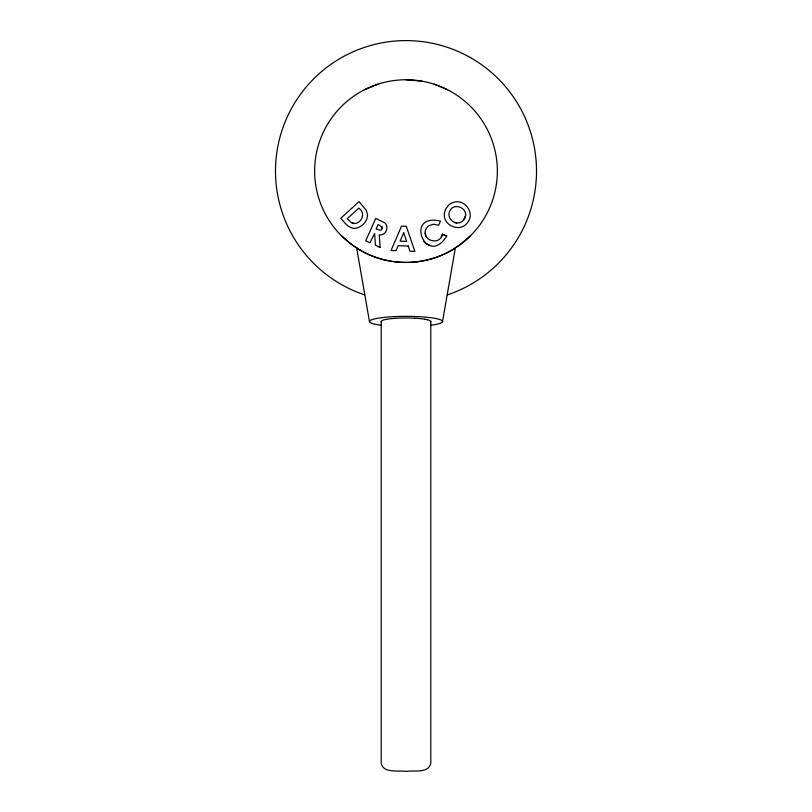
<?xml version="1.0" encoding="UTF-8"?>
<svg xmlns="http://www.w3.org/2000/svg" width="812" height="812" viewBox="0 0 812 812"><rect width="100%" height="100%" fill="white"/><g stroke="black" fill="none" stroke-linecap="round" stroke-linejoin="round"><path stroke-width="1.22" d="M465.418 216.662C467.671 207.994 454.294 202.421 450.031 210.481A7.42 7.42 0 0 0 448.945 213.982C448.569 219.138 453.786 223.899 458.892 222.884A8.12 8.12 0 0 0 462.475 221.28L465.418 216.662A7.623 7.623 0 0 1 463.703 220.093M442.54 321.491L455.339 247.985L454.74 248.37M382.208 228.588L382.279 228.243A2.213 2.213 0 0 0 382.137 227.137L378.169 224.488L376.108 229.075L380.929 230.273L382.208 228.588L381.985 226.812M465.053 217.87L465.57 215.413M442.459 234.333L446.732 236.018C426.777 268.478 403.31 212.571 440.469 221.077L438.683 225.249L433.557 224.213L429.03 225.655A7.836 7.836 0 0 0 426.412 228.324C419.743 239.52 439.525 246.899 442.459 234.333L446.732 236.018M441.302 236.698L442.499 234.211M470.595 235.703L459.693 245.011L455.623 247.508M455.339 247.985C426.107 267.189 385.893 267.199 356.661 247.985L369.46 321.491M374.829 85.443L377.773 84.225M364.527 89.706L373.682 85.92M354.265 223.554C362.04 223.3 365.928 212.612 358.833 208.146L347.292 218.651L351.088 222.447L354.265 223.554L352.012 223.036M408.243 246.056L398.164 245.671L395.952 250.685L391.059 250.492L401.544 226.132L406.315 226.325L414.881 251.415L409.989 251.223L408.243 246.056L408.416 246.564M406 79.749L421.864 81.139M424.991 319.238L427.477 319.735M454.466 222.427L456.73 222.995M430.604 245.508L428.624 244.889A11.977 11.977 0 0 1 423.864 241.458M438.318 85.92L447.473 89.706M434.227 84.225L437.171 85.443M378.463 246.564L380.077 247.284L379.255 234.922C384.218 235.795 388.055 230.192 386.603 225.706A5.765 5.765 0 0 0 384.472 222.732L375.773 218.387L365.694 240.829L369.967 242.747L374.626 233.42L375.408 245.194L380.077 247.284M356.377 247.508L352.306 245.011L341.405 235.703M357.26 248.37L356.661 247.985M425.255 233.308L425.935 235.937M430.796 321.491L430.796 763.412C428.391 773.684 413.643 770.131 406 771.4C398.357 770.131 383.609 773.684 381.204 763.412L381.204 321.491M414.587 318.192A24.878 3.532 0 0 1 425.112 319.248M381.599 322.1A24.776 3.502 0 0 1 384.502 319.735L387.009 319.238A24.878 3.532 0 0 1 397.504 318.182A24.776 3.502 0 0 1 414.455 318.202M427.376 319.735A24.776 3.502 0 0 1 430.411 322.09M364.527 294.857A130.509 130.509 0 0 1 300.653 94.07A130.509 130.509 0 0 1 511.347 94.07A130.509 130.509 0 0 1 447.473 294.857M381.346 325.297A36.53 5.146 0 0 1 379.833 317.918A36.53 5.146 0 0 1 432.268 317.908A36.53 5.146 0 0 1 430.583 325.287M444.428 213.231C442.449 225.3 459.795 232.892 467.164 223.046C475.517 214.226 465.459 198.778 454.04 202.218A11.957 11.957 0 0 0 449.026 204.695L445.494 209.323L444.428 213.231M367.521 214.561C367.684 220.641 362.984 226.101 357.341 227.878C349.942 230.375 344.998 222.904 340.725 218.286L359.036 201.62L366.212 210.267L367.521 214.561M403.706 232.79L400.093 241.144L406.66 241.397L403.706 232.79M360.325 250.218A91.35 91.35 0 0 0 497.35 171.109A91.35 91.35 0 0 0 360.325 91.989A91.35 91.35 0 0 0 360.325 250.218"/></g></svg>
